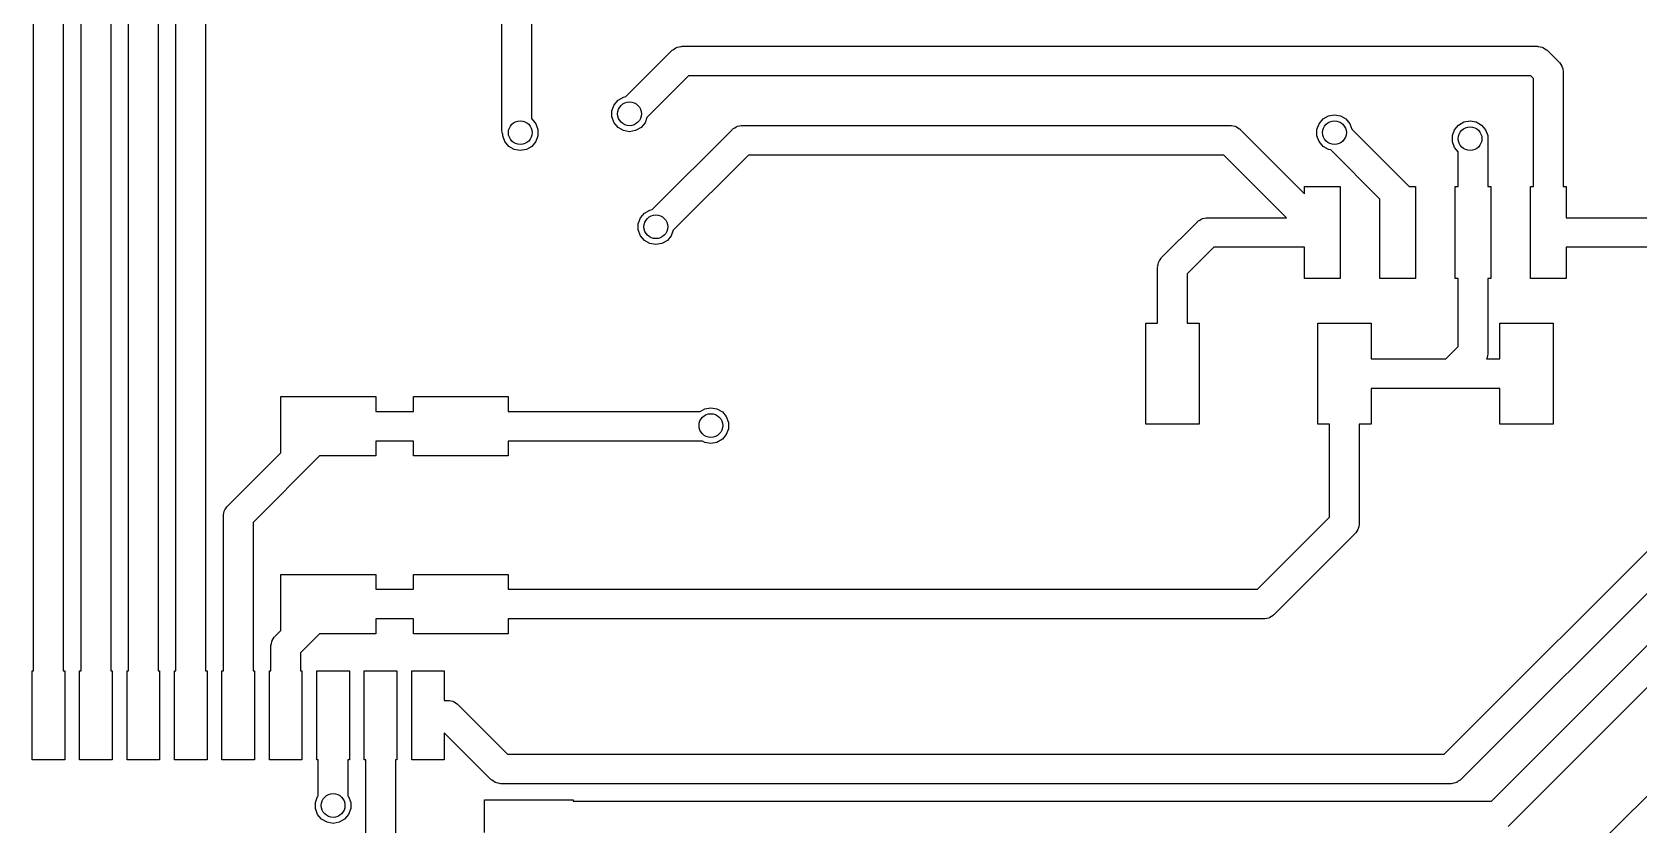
# Model space of a CAD drawing. Extents: x 10 to 287, y -200 to -10.
# Drawn here: x 101.69 to 128.78, y -65.27 to -51.9 of the extents above; entities that cross this region are included whole.
import ezdxf

# ---------------------------------------------------------------- set-up
doc = ezdxf.new("R2010")
doc.units = 0
doc.header["$MEASUREMENT"] = 0
doc.layers.add('BLACK', color=7, linetype='CONTINUOUS')

msp = doc.modelspace()

# ---------------------------------------------------------------- linework, layer by layer
at = {"layer": 'Black'}
for p, q in [((103.812, -42.1418), (103.812, -62.67)), ((103.312, -62.67), (103.312, -42.4816)), ((103.012, -43.834), (103.012, -62.67)), ((102.512, -62.67), (102.512, -43.9376)), ((101.712, -62.67), (101.712, -45.6776)), ((102.212, -45.574), (102.212, -62.67)), ((104.112, -62.67), (104.112, -45.7012)), ((104.612, -45.8048), (104.612, -62.67)), ((109.605, -53.5305), (109.605, -47.4422)), ((110.105, -47.4422), (110.105, -53.3592)), ((111.696, -52.9866), (112.472, -52.2107)), ((112.472, -52.2107), (112.481, -52.2044)), ((112.481, -52.2044), (112.488, -52.196)), ((112.488, -52.196), (112.517, -52.1797)), ((112.517, -52.1797), (112.543, -52.1609)), ((112.543, -52.1609), (112.554, -52.1581)), ((112.554, -52.1581), (112.563, -52.1526)), ((112.563, -52.1526), (112.596, -52.1469)), ((112.596, -52.1469), (112.627, -52.1385)), ((112.627, -52.1385), (112.638, -52.1394)), ((112.638, -52.1394), (112.649, -52.1375)), ((112.649, -52.1375), (127.063, -52.1375)), ((127.063, -52.1375), (127.074, -52.1394)), ((127.074, -52.1394), (127.085, -52.1385)), ((127.085, -52.1385), (127.117, -52.1469)), ((127.117, -52.1469), (127.149, -52.1526)), ((127.149, -52.1526), (127.159, -52.1581)), ((127.159, -52.1581), (127.169, -52.1609)), ((127.169, -52.1609), (127.196, -52.1797)), ((127.196, -52.1797), (127.224, -52.196)), ((127.224, -52.196), (127.231, -52.2044)), ((127.231, -52.2044), (127.24, -52.2107)), ((127.24, -52.2107), (127.431, -52.4012)), ((127.431, -52.4012), (127.437, -52.4102)), ((127.437, -52.4102), (127.446, -52.4173)), ((127.446, -52.4173), (127.462, -52.4456)), ((127.462, -52.4456), (127.481, -52.4723)), ((127.481, -52.4723), (127.483, -52.483)), ((127.483, -52.483), (127.489, -52.4925)), ((127.489, -52.4925), (127.495, -52.5247)), ((127.495, -52.5247), (127.503, -52.5562)), ((127.503, -52.5562), (127.502, -52.5672)), ((112.753, -52.6375), (112.054, -53.3362)), ((126.96, -52.6375), (112.753, -52.6375)), ((127.004, -52.6816), (126.96, -52.6375)), ((127.004, -54.503), (127.004, -52.6816)), ((127.502, -52.5672), (127.504, -52.578)), ((127.504, -52.578), (127.504, -54.503)), ((111.499, -53.1259), (111.566, -53.0458)), ((111.566, -53.0458), (111.657, -52.9935)), ((111.657, -52.9935), (111.696, -52.9866)), ((110.105, -53.3592), (110.112, -53.3633)), ((110.112, -53.3633), (110.179, -53.4434)), ((111.463, -53.2242), (111.499, -53.1259)), ((111.463, -53.3288), (111.463, -53.2242)), ((111.499, -53.4271), (111.463, -53.3288)), ((112.054, -53.3362), (112.021, -53.4271)), ((123.386, -53.4434), (123.454, -53.3633)), ((123.454, -53.3633), (123.544, -53.311)), ((123.544, -53.311), (123.647, -53.2929)), ((123.647, -53.2929), (123.75, -53.311)), ((123.75, -53.311), (123.841, -53.3633)), ((123.841, -53.3633), (123.908, -53.4434)), ((109.607, -53.5413), (109.605, -53.5305)), ((109.606, -53.5523), (109.607, -53.5413)), ((109.614, -53.5838), (109.606, -53.5523)), ((109.62, -53.616), (109.614, -53.5838)), ((109.622, -53.6192), (109.62, -53.616)), ((109.622, -53.6463), (109.622, -53.6192)), ((110.179, -53.4434), (110.215, -53.5417)), ((110.215, -53.5417), (110.215, -53.6463)), ((111.566, -53.5072), (111.499, -53.4271)), ((111.657, -53.5595), (111.566, -53.5072)), ((111.76, -53.5776), (111.657, -53.5595)), ((111.863, -53.5595), (111.76, -53.5776)), ((111.954, -53.5072), (111.863, -53.5595)), ((112.021, -53.4271), (111.954, -53.5072)), ((112.141, -54.8916), (113.488, -53.5442)), ((113.488, -53.5442), (113.497, -53.5379)), ((113.497, -53.5379), (113.504, -53.5295)), ((113.504, -53.5295), (113.533, -53.5132)), ((113.533, -53.5132), (113.559, -53.4944)), ((113.559, -53.4944), (113.57, -53.4916)), ((113.57, -53.4916), (113.579, -53.4861)), ((113.579, -53.4861), (113.612, -53.4804)), ((113.612, -53.4804), (113.643, -53.472)), ((113.643, -53.472), (113.654, -53.4729)), ((113.654, -53.4729), (113.665, -53.471)), ((113.665, -53.471), (121.887, -53.471)), ((121.887, -53.471), (121.898, -53.4729)), ((121.898, -53.4729), (121.909, -53.472)), ((121.909, -53.472), (121.94, -53.4804)), ((121.94, -53.4804), (121.973, -53.4861)), ((121.973, -53.4861), (121.982, -53.4916)), ((121.982, -53.4916), (121.993, -53.4944)), ((121.993, -53.4944), (122.019, -53.5132)), ((122.019, -53.5132), (122.048, -53.5295)), ((122.048, -53.5295), (122.055, -53.5379)), ((122.055, -53.5379), (122.064, -53.5442)), ((122.064, -53.5442), (123.144, -54.6244)), ((123.351, -53.5417), (123.386, -53.4434)), ((123.351, -53.6463), (123.351, -53.5417)), ((123.908, -53.4434), (123.941, -53.5343)), ((123.941, -53.5343), (124.891, -54.484)), ((125.637, -53.6433), (125.672, -53.545)), ((125.672, -53.545), (125.74, -53.4649)), ((125.74, -53.4649), (125.83, -53.4126)), ((125.83, -53.4126), (125.933, -53.3945)), ((125.933, -53.3945), (126.036, -53.4126)), ((126.036, -53.4126), (126.127, -53.4649)), ((126.127, -53.4649), (126.194, -53.545)), ((126.194, -53.545), (126.23, -53.6433)), ((109.658, -53.7446), (109.622, -53.6463)), ((109.725, -53.8247), (109.658, -53.7446)), ((109.816, -53.877), (109.725, -53.8247)), ((109.918, -53.8951), (109.816, -53.877)), ((110.021, -53.877), (109.918, -53.8951)), ((110.112, -53.8247), (110.021, -53.877)), ((110.179, -53.7446), (110.112, -53.8247)), ((110.215, -53.6463), (110.179, -53.7446)), ((123.386, -53.7446), (123.351, -53.6463)), ((123.454, -53.8247), (123.386, -53.7446)), ((123.544, -53.877), (123.454, -53.8247)), ((123.584, -53.8839), (123.544, -53.877)), ((124.414, -54.7144), (123.584, -53.8839)), ((125.637, -53.7479), (125.637, -53.6433)), ((125.672, -53.8462), (125.637, -53.7479)), ((125.734, -53.9196), (125.672, -53.8462)), ((126.23, -53.6433), (126.23, -53.7124)), ((126.23, -53.7124), (126.233, -53.7246)), ((126.233, -53.7246), (126.232, -53.7356)), ((126.232, -53.7356), (126.234, -53.7464)), ((126.234, -53.7464), (126.234, -54.503)), ((113.769, -53.971), (112.498, -55.2412)), ((121.783, -53.971), (113.769, -53.971)), ((122.84, -55.028), (121.783, -53.971)), ((125.734, -54.503), (125.734, -53.9196)), ((123.144, -54.6244), (123.144, -54.503)), ((123.144, -54.503), (123.744, -54.503)), ((123.744, -54.503), (123.744, -56.053)), ((124.414, -56.053), (124.414, -54.7144)), ((124.891, -54.484), (124.897, -54.493)), ((124.897, -54.493), (124.906, -54.5001)), ((124.906, -54.5001), (124.907, -54.503)), ((124.907, -54.503), (125.014, -54.503)), ((125.014, -54.503), (125.014, -56.053)), ((125.684, -56.053), (125.684, -54.503)), ((125.684, -54.503), (125.734, -54.503)), ((126.234, -54.503), (126.284, -54.503)), ((126.284, -54.503), (126.284, -56.053)), ((126.954, -56.053), (126.954, -54.503)), ((126.954, -54.503), (127.004, -54.503)), ((127.504, -54.503), (127.554, -54.503)), ((127.554, -54.503), (127.554, -55.028)), ((111.944, -55.0309), (112.011, -54.9508)), ((112.011, -54.9508), (112.102, -54.8985)), ((112.102, -54.8985), (112.141, -54.8916)), ((111.908, -55.1292), (111.944, -55.0309)), ((111.908, -55.2338), (111.908, -55.1292)), ((111.944, -55.3321), (111.908, -55.2338)), ((112.498, -55.2412), (112.465, -55.3321)), ((120.738, -55.6927), (121.329, -55.1012)), ((121.329, -55.1012), (121.338, -55.0949)), ((121.338, -55.0949), (121.345, -55.0865)), ((121.345, -55.0865), (121.374, -55.0702)), ((121.374, -55.0702), (121.4, -55.0514)), ((121.4, -55.0514), (121.411, -55.0486)), ((121.411, -55.0486), (121.42, -55.0431)), ((121.42, -55.0431), (121.453, -55.0374)), ((121.453, -55.0374), (121.484, -55.029)), ((121.484, -55.029), (121.495, -55.0299)), ((121.495, -55.0299), (121.506, -55.028)), ((121.506, -55.028), (122.84, -55.028)), ((127.554, -55.028), (129.7, -55.028)), ((112.011, -55.4122), (111.944, -55.3321)), ((112.102, -55.4645), (112.011, -55.4122)), ((112.204, -55.4826), (112.102, -55.4645)), ((112.307, -55.4645), (112.204, -55.4826)), ((112.398, -55.4122), (112.307, -55.4645)), ((112.465, -55.3321), (112.398, -55.4122)), ((121.61, -55.528), (121.164, -55.9731)), ((123.144, -55.528), (121.61, -55.528)), ((123.144, -56.053), (123.144, -55.528)), ((129.534, -55.528), (127.554, -55.528)), ((127.554, -55.528), (127.554, -56.053)), ((120.674, -55.8162), (120.68, -55.784)), ((120.68, -55.784), (120.685, -55.7745)), ((120.685, -55.7745), (120.688, -55.7638)), ((120.688, -55.7638), (120.707, -55.7371)), ((120.707, -55.7371), (120.723, -55.7088)), ((120.723, -55.7088), (120.731, -55.7017)), ((120.731, -55.7017), (120.738, -55.6927)), ((120.664, -55.8695), (120.666, -55.8587)), ((120.664, -56.808), (120.664, -55.8695)), ((120.665, -55.8477), (120.674, -55.8162)), ((120.666, -55.8587), (120.665, -55.8477)), ((121.164, -55.9731), (121.164, -56.808)), ((123.744, -56.053), (123.144, -56.053)), ((125.014, -56.053), (124.414, -56.053)), ((125.734, -56.053), (125.684, -56.053)), ((125.734, -57.1988), (125.734, -56.053)), ((126.284, -56.053), (126.234, -56.053)), ((126.234, -56.053), (126.234, -57.3024)), ((127.554, -56.053), (126.954, -56.053)), ((120.465, -58.508), (120.465, -56.808)), ((120.465, -56.808), (120.664, -56.808)), ((121.164, -56.808), (121.364, -56.808)), ((121.364, -56.808), (121.364, -58.508)), ((123.364, -58.508), (123.364, -56.808)), ((123.364, -56.808), (124.264, -56.808)), ((124.264, -56.808), (124.264, -57.408)), ((126.433, -57.408), (126.433, -56.808)), ((126.433, -56.808), (127.334, -56.808)), ((127.334, -56.808), (127.334, -58.508)), ((124.264, -57.408), (125.525, -57.408)), ((125.525, -57.408), (125.734, -57.1988)), ((126.213, -57.3974), (126.211, -57.408)), ((126.211, -57.408), (126.433, -57.408)), ((126.219, -57.3879), (126.213, -57.3974)), ((126.225, -57.3557), (126.219, -57.3879)), ((126.233, -57.3242), (126.225, -57.3557)), ((126.234, -57.3024), (126.232, -57.3132)), ((126.232, -57.3132), (126.233, -57.3242)), ((125.499, -64.0755), (131.893, -57.6814)), ((125.628, -57.908), (124.264, -57.908)), ((124.264, -57.908), (124.264, -58.508)), ((126.433, -57.908), (125.628, -57.908)), ((132.32, -57.9618), (125.78, -64.5023)), ((126.433, -58.508), (126.433, -57.908)), ((105.88, -58.992), (105.88, -58.0456)), ((105.88, -58.0456), (107.48, -58.0456)), ((107.48, -58.0456), (107.48, -58.2956)), ((108.115, -58.2956), (108.115, -58.0456)), ((108.115, -58.0456), (109.715, -58.0456)), ((109.715, -58.0456), (109.715, -58.2956)), ((113.029, -58.2513), (113.132, -58.2332)), ((113.132, -58.2332), (113.235, -58.2513)), ((107.48, -58.2956), (108.115, -58.2956)), ((109.715, -58.2956), (112.952, -58.2956)), ((112.952, -58.2956), (113.029, -58.2513)), ((113.235, -58.2513), (113.325, -58.3036)), ((113.325, -58.3036), (113.392, -58.3837)), ((113.392, -58.3837), (113.428, -58.482)), ((113.428, -58.482), (113.428, -58.5866)), ((121.364, -58.508), (120.465, -58.508)), ((123.564, -58.508), (123.364, -58.508)), ((123.564, -60.0795), (123.564, -58.508)), ((124.264, -58.508), (124.064, -58.508)), ((124.064, -58.508), (124.064, -60.1831)), ((126.292, -64.87), (132.905, -58.2575)), ((127.334, -58.508), (126.433, -58.508)), ((113.325, -58.765), (113.235, -58.8173)), ((113.392, -58.6849), (113.325, -58.765)), ((113.428, -58.5866), (113.392, -58.6849)), ((133.265, -58.6046), (126.573, -65.2968)), ((104.985, -59.8868), (105.88, -58.992)), ((106.534, -59.0456), (105.412, -60.1672)), ((107.48, -59.0456), (106.534, -59.0456)), ((108.115, -58.7956), (107.48, -58.7956)), ((107.48, -58.7956), (107.48, -59.0456)), ((108.115, -59.0456), (108.115, -58.7956)), ((109.715, -59.0456), (108.115, -59.0456)), ((112.991, -58.7956), (109.715, -58.7956)), ((109.715, -58.7956), (109.715, -59.0456)), ((113.029, -58.8173), (112.991, -58.7956)), ((113.132, -58.8354), (113.029, -58.8173)), ((113.235, -58.8173), (113.132, -58.8354)), ((104.912, -60.0636), (104.914, -60.0528)), ((104.912, -62.67), (104.912, -60.0636)), ((104.913, -60.0418), (104.921, -60.0103)), ((104.914, -60.0528), (104.913, -60.0418)), ((104.921, -60.0103), (104.927, -59.9781)), ((104.927, -59.9781), (104.933, -59.9686)), ((104.933, -59.9686), (104.935, -59.9579)), ((104.935, -59.9579), (104.954, -59.9312)), ((104.954, -59.9312), (104.97, -59.9029)), ((104.97, -59.9029), (104.979, -59.8958)), ((104.979, -59.8958), (104.985, -59.8868)), ((122.348, -61.2956), (123.564, -60.0795)), ((105.412, -60.1672), (105.412, -62.67)), ((123.991, -60.3599), (122.629, -61.7224)), ((123.998, -60.3509), (123.991, -60.3599)), ((124.006, -60.3438), (123.998, -60.3509)), ((124.022, -60.3155), (124.006, -60.3438)), ((124.041, -60.2888), (124.022, -60.3155)), ((124.044, -60.2781), (124.041, -60.2888)), ((124.049, -60.2686), (124.044, -60.2781)), ((124.055, -60.2364), (124.049, -60.2686)), ((124.064, -60.2049), (124.055, -60.2364)), ((124.064, -60.1831), (124.063, -60.1939)), ((124.063, -60.1939), (124.064, -60.2049)), ((128.032, -65.67), (132.905, -60.7975)), ((105.88, -61.992), (105.88, -61.0456)), ((105.88, -61.0456), (107.48, -61.0456)), ((107.48, -61.0456), (107.48, -61.2956)), ((108.115, -61.2956), (108.115, -61.0456)), ((108.115, -61.0456), (109.715, -61.0456)), ((109.715, -61.0456), (109.715, -61.2956)), ((107.48, -61.2956), (108.115, -61.2956)), ((109.715, -61.2956), (122.348, -61.2956)), ((122.584, -61.7534), (122.558, -61.7722)), ((122.613, -61.7371), (122.584, -61.7534)), ((122.62, -61.7287), (122.613, -61.7371)), ((122.629, -61.7224), (122.62, -61.7287)), ((105.785, -62.0868), (105.88, -61.992)), ((108.115, -61.7956), (107.48, -61.7956)), ((107.48, -61.7956), (107.48, -62.0456)), ((108.115, -62.0456), (108.115, -61.7956)), ((122.452, -61.7956), (109.715, -61.7956)), ((109.715, -61.7956), (109.715, -62.0456)), ((122.463, -61.7937), (122.452, -61.7956)), ((122.474, -61.7946), (122.463, -61.7937)), ((122.505, -61.7862), (122.474, -61.7946)), ((122.538, -61.7805), (122.505, -61.7862)), ((122.547, -61.775), (122.538, -61.7805)), ((122.558, -61.7722), (122.547, -61.775)), ((105.712, -62.2636), (105.714, -62.2528)), ((105.712, -62.67), (105.712, -62.2636)), ((105.713, -62.2418), (105.721, -62.2103)), ((105.714, -62.2528), (105.713, -62.2418)), ((105.721, -62.2103), (105.727, -62.1781)), ((105.727, -62.1781), (105.733, -62.1686)), ((105.733, -62.1686), (105.735, -62.1579)), ((105.735, -62.1579), (105.754, -62.1312)), ((105.754, -62.1312), (105.77, -62.1029)), ((105.77, -62.1029), (105.779, -62.0958)), ((105.779, -62.0958), (105.785, -62.0868)), ((106.534, -62.0456), (106.212, -62.3672)), ((107.48, -62.0456), (106.534, -62.0456)), ((109.715, -62.0456), (108.115, -62.0456)), ((106.212, -62.3672), (106.212, -62.67)), ((101.687, -64.17), (101.687, -62.67)), ((101.687, -62.67), (101.712, -62.67)), ((102.212, -62.67), (102.237, -62.67)), ((102.237, -62.67), (102.237, -64.17)), ((102.487, -64.17), (102.487, -62.67)), ((102.487, -62.67), (102.512, -62.67)), ((103.012, -62.67), (103.037, -62.67)), ((103.037, -62.67), (103.037, -64.17)), ((103.287, -64.17), (103.287, -62.67)), ((103.287, -62.67), (103.312, -62.67)), ((103.812, -62.67), (103.837, -62.67)), ((103.837, -62.67), (103.837, -64.17)), ((104.087, -64.17), (104.087, -62.67)), ((104.087, -62.67), (104.112, -62.67)), ((104.612, -62.67), (104.637, -62.67)), ((104.637, -62.67), (104.637, -64.17)), ((104.887, -64.17), (104.887, -62.67)), ((104.887, -62.67), (104.912, -62.67)), ((105.412, -62.67), (105.437, -62.67)), ((105.437, -62.67), (105.437, -64.17)), ((105.687, -64.17), (105.687, -62.67)), ((105.687, -62.67), (105.712, -62.67)), ((106.212, -62.67), (106.237, -62.67)), ((106.237, -62.67), (106.237, -64.17)), ((106.487, -64.17), (106.487, -62.67)), ((106.487, -62.67), (107.037, -62.67)), ((107.037, -62.67), (107.037, -64.17)), ((107.287, -64.17), (107.287, -62.67)), ((107.287, -62.67), (107.837, -62.67)), ((107.837, -62.67), (107.837, -64.17)), ((108.087, -64.17), (108.087, -62.67)), ((108.087, -62.67), (108.637, -62.67)), ((108.637, -62.67), (108.637, -63.17)), ((108.637, -63.17), (108.695, -63.17)), ((108.695, -63.17), (108.706, -63.1719)), ((108.706, -63.1719), (108.717, -63.171)), ((108.717, -63.171), (108.749, -63.1794)), ((108.749, -63.1794), (108.781, -63.1851)), ((108.781, -63.1851), (108.791, -63.1906)), ((108.791, -63.1906), (108.801, -63.1934)), ((108.801, -63.1934), (108.828, -63.2122)), ((108.828, -63.2122), (108.856, -63.2285)), ((108.856, -63.2285), (108.863, -63.2369)), ((108.863, -63.2369), (108.872, -63.2432)), ((108.872, -63.2432), (109.705, -64.0755)), ((109.424, -64.5023), (108.637, -63.7151)), ((108.637, -63.7151), (108.637, -64.17)), ((102.237, -64.17), (101.687, -64.17)), ((103.037, -64.17), (102.487, -64.17)), ((103.837, -64.17), (103.287, -64.17)), ((104.637, -64.17), (104.087, -64.17)), ((105.437, -64.17), (104.887, -64.17)), ((106.237, -64.17), (105.687, -64.17)), ((106.512, -64.17), (106.487, -64.17)), ((106.512, -64.7786), (106.512, -64.17)), ((107.037, -64.17), (107.012, -64.17)), ((107.012, -64.17), (107.012, -64.7786)), ((107.312, -64.17), (107.287, -64.17)), ((107.312, -65.6156), (107.312, -64.17)), ((107.837, -64.17), (107.812, -64.17)), ((107.812, -64.17), (107.812, -65.6156)), ((108.637, -64.17), (108.087, -64.17)), ((109.705, -64.0755), (125.499, -64.0755)), ((109.433, -64.5086), (109.424, -64.5023)), ((109.44, -64.517), (109.433, -64.5086)), ((109.469, -64.5333), (109.44, -64.517)), ((109.495, -64.5521), (109.469, -64.5333)), ((109.506, -64.5549), (109.495, -64.5521)), ((109.515, -64.5604), (109.506, -64.5549)), ((109.548, -64.5661), (109.515, -64.5604)), ((109.579, -64.5745), (109.548, -64.5661)), ((109.59, -64.5736), (109.579, -64.5745)), ((109.601, -64.5755), (109.59, -64.5736)), ((125.603, -64.5755), (109.601, -64.5755)), ((125.614, -64.5736), (125.603, -64.5755)), ((125.625, -64.5745), (125.614, -64.5736)), ((125.656, -64.5661), (125.625, -64.5745)), ((125.689, -64.5604), (125.656, -64.5661)), ((125.698, -64.5549), (125.689, -64.5604)), ((125.709, -64.5521), (125.698, -64.5549)), ((125.735, -64.5333), (125.709, -64.5521)), ((125.764, -64.517), (125.735, -64.5333)), ((125.771, -64.5086), (125.764, -64.517)), ((125.78, -64.5023), (125.771, -64.5086)), ((106.465, -64.8897), (106.501, -64.7914)), ((106.465, -64.9943), (106.465, -64.8897)), ((106.501, -65.0926), (106.465, -64.9943)), ((106.501, -64.7914), (106.512, -64.7786)), ((107.012, -64.7786), (107.023, -64.7914)), ((107.023, -64.7914), (107.059, -64.8897)), ((107.059, -64.9943), (107.023, -65.0926)), ((107.059, -64.8897), (107.059, -64.9943)), ((109.312, -65.395), (109.312, -64.845)), ((109.312, -64.845), (110.812, -64.845)), ((110.812, -64.845), (110.812, -64.87)), ((110.812, -64.87), (126.292, -64.87)), ((106.568, -65.1727), (106.501, -65.0926)), ((106.659, -65.225), (106.568, -65.1727)), ((106.762, -65.2431), (106.659, -65.225)), ((106.865, -65.225), (106.762, -65.2431)), ((106.956, -65.1727), (106.865, -65.225)), ((107.023, -65.0926), (106.956, -65.1727))]:
    msp.add_line(p, q, dxfattribs=at)
for centre in [(111.76, -53.2765), (109.918, -53.594), (123.647, -53.594), (125.933, -53.6956), (112.204, -55.1815), (113.132, -58.5343), (106.762, -64.942)]:
    msp.add_circle(centre, 0.2, dxfattribs=at)

doc.saveas('drawing.dxf')
